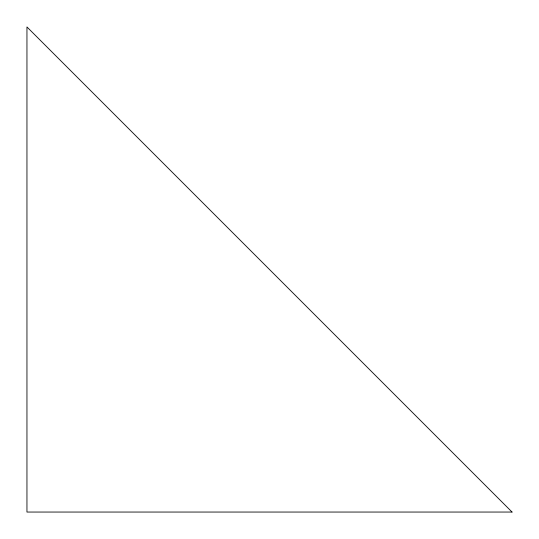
<?xml version="1.0" encoding="UTF-8"?>
<svg xmlns="http://www.w3.org/2000/svg" width="539" height="539" viewBox="0 0 539 539"><rect width="100%" height="100%" fill="white"/><g stroke="black" fill="none" stroke-linecap="round" stroke-linejoin="round"><path stroke-width="0.81" d="M512.05 512.05L26.95 512.05L26.95 26.95L512.05 512.05"/></g></svg>
